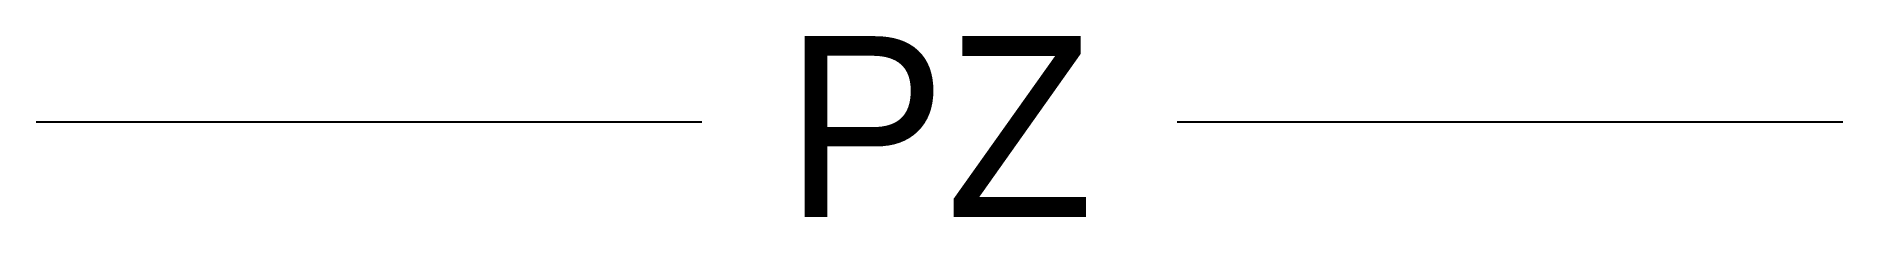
# Model space of a CAD drawing. Header units: metres. Extents: x -41890 to -39046, y -109099 to -108814.
import ezdxf

# ---------------------------------------------------------------- set-up
doc = ezdxf.new("R2010")
doc.units = ezdxf.units.M
doc.layers.add('G', color=3, linetype='Continuous')
doc.layers.add('R', color=3, linetype='Continuous')

msp = doc.modelspace()

# ---------------------------------------------------------------- linework, layer by layer
at = {"layer": 'G'}
for p, q in [((-41890.32, -108948.86), (-40842.33, -108948.86)), ((-40093.75, -108948.86), (-39045.76, -108948.86))]:
    msp.add_line(p, q, dxfattribs=at)

# ---------------------------------------------------------------- texts
at = {"layer": 'R'}
msp.add_text('PZ', height=284.46, dxfattribs=at).set_placement((-40711.32, -109098.58))

doc.saveas('drawing.dxf')
